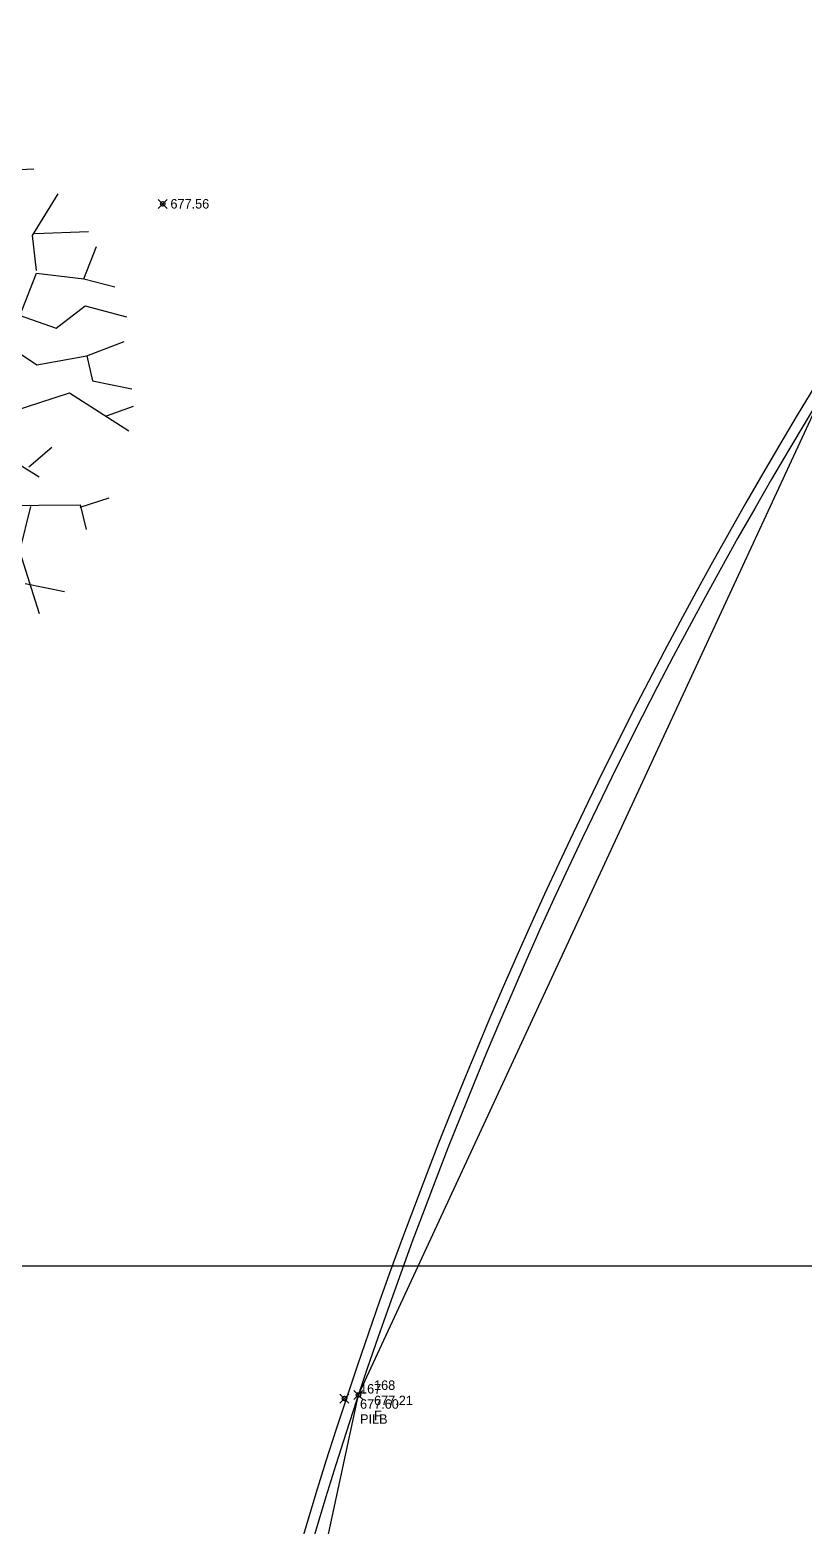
# Model space of a CAD drawing. Extents: x 350769 to 354978, y 6304672 to 6307963.
# Drawn here: x 352610.41 to 352615.6, y 6305498.26 to 6305508.27 of the extents above; entities that cross this region are included whole.
import ezdxf

# ---------------------------------------------------------------- set-up
doc = ezdxf.new("R2010")
doc.units = 0
doc.header["$PDMODE"] = 35
doc.header["$PDSIZE"] = 0.03
for name, pattern in [('4.0 - LO RECABARREN - DESNIVEL NUEVO$0$HIDDEN', [0.375, 0.25, -0.125]), ('CONTINUOS', [0]), ('DASHED', [19.049999999999997, 12.7, -6.35])]:
    doc.linetypes.add(name, pattern=pattern)
doc.layers.get('0').update_dxf_attribs({"linetype": 'CONTINUOUS'})
doc.layers.add('0_ASD_TOPOGRAFIA_ELEMENTOS', color=7, linetype='CONTINUOS', lineweight=5, true_color=0xbdbdbd)
for name, color, linetype in [('1-coordenadas', 8, 'CONTINUOUS'), ('1-PILETA', 131, 'CONTINUOUS'), ('2-ACHURADO MURO', 9, 'CONTINUOUS'), ('2-ACHURADO VEREDA', 252, 'CONTINUOUS'), ('C-TOPO - BORDE - 3', 7, 'CONTINUOUS'), ('V-NODE - 2013', 4, 'CONTINUOUS'), ('V-NODE-TEXT 2013', 2, 'CONTINUOUS'), ('Z-ACACI', 253, 'CONTINUOUS')]:
    doc.layers.add(name, color=color, linetype=linetype)

# ---------------------------------------------------------------- blocks, each defined once
blk = doc.blocks.new('COORDENADAS')
at = {"layer": '1-coordenadas'}
blk.add_line((20, -700.625), (1420, -700.625), dxfattribs=at)
blk = doc.blocks.new('ACACI')
for p, q in [((-0.6209537349022867, 1.600605135768546), (-0.2607528943772195, 2.01530242168792)), ((-0.09436570407251565, 1.618158460041741), (-0.05231179883139703, 2.01530242168792)), ((0.09944794615785213, 1.666430101790866), (0.07202148622309323, 2.032855745961115)), ((0.3206880563411687, 1.815633358099376), (0.2237812312214373, 2.01530242168792)), ((0.2384086765187021, 1.666430101790866), (0.474276231998374, 1.982389938681308)), ((0.6260359769876231, 1.517226845477808), (0.5145017065715365, 1.949477455670149)), ((0.6114085316912679, 1.034510428005433), (0.6680898822287418, 1.967030779943343)), ((-0.8001399398444846, 1.433848555186842), (-0.8421938450856032, 1.83318668236825)), ((-0.6209537349022867, 1.600605135768546), (-0.6063262896050219, 1.899011648390342)), ((0.8344770725334456, 1.633517618779706), (0.8052221819298211, 1.899011648390342)), ((-0.3302332595521875, 1.499673521208933), (-0.2333264344324562, 1.734449233343867)), ((0.8198496272270859, 1.618158460041741), (1.028290722763813, 1.749808392077284)), ((1.11057010258628, 1.499673521208933), (1.180050467761248, 1.716895909070672)), ((0.2237812312214373, 1.666430101790866), (-0.09436570407251565, 1.618158460041741)), ((0.2932615963964054, 1.183713684314171), (0.2384086765187021, 1.666430101790866)), ((0.8198496272270859, 1.33511110615791), (0.8198496272270859, 1.618158460041741)), ((-0.6209537349022867, 1.600605135768546), (-0.8001399398444846, 1.433848555186842)), ((-0.05231179883139703, 1.317557781889263), (-0.6209537349022867, 1.600605135768546)), ((0.5017026919340424, 1.36802358916907), (0.4175948814518051, 1.600605135768546)), ((-0.8001399398444846, 1.433848555186842), (-1.34135541597243, 1.499673521208933)), ((-0.578899829670263, 1.183713684314171), (-0.5935272749675278, 1.433848555186842)), ((0.97160937222543, 1.234179491598297), (1.125197547882635, 1.484314362470968)), ((1.125197547882635, 1.484314362470968), (1.35923667269526, 1.499673521208933)), ((-0.5661008150236739, 1.150801201307559), (-1.562595526145742, 1.317557781889263)), ((-0.578899829670263, 1.168354525576206), (-0.05231179883139703, 1.317557781889263)), ((-0.02488533889663813, 1.33511110615791), (0.2932615963964054, 1.183713684314171)), ((0.3206880563411687, 1.201267008587365), (0.5017026919340424, 1.36802358916907)), ((0.6406634222948924, 1.40093607218023), (0.97160937222543, 1.234179491598297)), ((1.35923667269526, 1.052063752278627), (1.525623862999055, 1.33511110615791)), ((0.09944794615785213, 0.7865697226679913), (-0.5661008150236739, 1.150801201307559)), ((-1.299301510731311, 0.7514630741261499), (-1.701556256506592, 1.084976235285239)), ((0.09944794615785213, 0.8019288814059564), (0.04459502627923939, 1.052063752278627)), ((0.09944794615785213, 0.7865697226679913), (0.6114085316912679, 1.034510428005433)), ((0.6114085316912679, 1.052063752278627), (0.8893299924120583, 0.7865697226679913)), ((1.388491563298885, 0.8194822056791509), (1.35923667269526, 1.052063752278627)), ((1.373864118000711, 1.067422911016592), (1.734064958535782, 1.084976235285239)), ((-1.535169066210983, 0.9182196547078547), (-1.811262096263818, 0.834841364417116)), ((1.706638498591929, 0.7690163983947969), (1.788917878414395, 0.9862387862608557)), ((1.276957292880979, 0.5035223687841608), (1.388491563298885, 0.8019288814059564)), ((1.388491563298885, 0.8019288814059564), (1.706638498591929, 0.7690163983947969)), ((-1.396208335851043, 0.4355032372311598), (-1.299301510731311, 0.7514630741261499)), ((0.01493126862260397, 0.01704215812196708), (0.09944794615785213, 0.7865697226679913)), ((1.706638498591929, 0.7690163983947969), (1.915079594128656, 0.7185505911149903)), ((-1.520541620913718, 0.1700092076250712), (-1.880742461438786, 0.5364348517953204)), ((1.222104373002367, 0.3038533051958439), (1.276957292880979, 0.5035223687841608)), ((1.276957292880979, 0.5188815275221259), (1.525623862999055, 0.4355032372311598)), ((1.525623862999055, 0.4355032372311598), (1.719437513229423, 0.5869006590751269)), ((1.719437513229423, 0.5869006590751269), (1.997358973951123, 0.5188815275221259)), ((-0.01208632425914402, -0.01210653169459874), (-1.396460465980454, 0.4347220821757674)), ((-0.3997136247289745, 0.1195434003409446), (-0.5661008150236739, 0.4530565615043542)), ((0.792423167292327, 0.0866309173341051), (1.041089737401308, 0.4355032372311598)), ((-1.674129796571833, 0.319212463933809), (-1.937423811987173, 0.2380283391780722)), ((-1.147541765742062, 0.3367657882070034), (-1.520541620913718, 0.1700092076250712)), ((0.97160937222543, 0.1041842416029795), (1.222104373002367, 0.3038533051958439)), ((1.222104373002367, 0.3038533051958439), (1.401290577936379, 0.1875625318937182)), ((1.734064958535782, 0.2533874979160373), (1.982731528643853, 0.3543191124756504)), ((-0.7452870199658719, 0.2029216906316833), (-1.229821145554524, -0.2951538855784293)), ((1.401290577936379, 0.1875625318937182), (1.734064958535782, 0.2533874979160373)), ((1.734064958535782, 0.2533874979160373), (1.776118863776901, 0.0866309173341051)), ((-0.9537281155025994, 0.02080595131201335), (-1.299301510731311, 0.1195434003409446)), ((0.01493126862260397, 0.01704215812196708), (0.97160937222543, 0.1041842416029795)), ((0.97160937222543, 0.1041842416029795), (1.234903387639861, -0.128397304996497)), ((-1.783835636328149, -0.178863112276531), (-1.964850271921023, 0.05371843432317291)), ((1.234903387639861, -0.128397304996497), (1.622530688109691, 0.003252627043366374)), ((1.622530688109691, 0.003252627043366374), (2.024785433884972, -0.2446880782986227)), ((1.776118863776901, 0.0866309173341051), (2.039412879192241, 0.0383592755852078)), ((-1.880742461438786, -0.06257233897895276), (-1.950222826624668, -0.09548482198556485)), ((-1.493115160969865, -0.0779314977166905), (-1.783835636328149, -0.178863112276531)), ((-1.229821145554524, -0.2622414025672697), (-1.493115160969865, -0.0779314977166905)), ((-0.01208632425914402, -0.01210653169459874), (-0.5247002114119823, -0.9267073980165605)), ((0.002541121047215711, -0.02965985596779319), (0.7750720210287909, -1.335811744189414)), ((1.873025688887537, -0.1459506292696915), (2.052211893829735, -0.0779314977166905)), ((-1.714355271144086, -0.3127072098516237), (-1.977649286558517, -0.2293289195606576)), ((-1.244448590852699, -0.2776005613052348), (-1.507742606267129, -0.5935603981956774)), ((-1.229821145554524, -0.2951538855784293), (-1.48031614633237, -1.043364332661213)), ((-1.674129796571833, -0.3280663685895888), (-1.867943446802201, -0.5935603981956774)), ((-1.507742606267129, -0.5935603981956774), (-1.714355271144086, -0.3127072098516237)), ((1.35923667269526, -0.4948229491667462), (1.510996417692695, -0.3609788515962009)), ((-0.2058999744986068, -0.4619104661601341), (-0.1217921640163695, -0.8436952690683484)), ((1.028290722763813, -0.7603169787773822), (1.207476927706011, -0.4289979831492019)), ((1.207476927706011, -0.4289979831492019), (1.428717037879323, -0.5606479151890653)), ((-1.520541620913718, -0.5782012394577123), (-1.728982716450446, -0.8766077520795079)), ((-0.3028067996092432, -0.5452887564511002), (-0.8293948304481091, -0.7932294617885418)), ((-0.6063262896050219, -0.694492012759838), (-0.6209537349022867, -1.293499203533884)), ((0.3627419615731924, -0.6286670467420663), (0.7777957219859672, -0.7449578200396445)), ((1.706638498591929, -0.7603169787773822), (1.900452148831391, -0.694492012759838)), ((-1.674129796571833, -0.7778703030505767), (-1.867943446802201, -0.7449578200396445)), ((-0.8293948304481091, -0.7932294617885418), (-1.160340780379556, -1.341770845278461)), ((-0.8293948304481091, -0.7932294617885418), (-0.8147673851417494, -1.159655105958791)), ((0.7083153568100897, -1.192567588969951), (1.041089737401308, -0.7603169787773822)), ((1.041089737401308, -0.7603169787773822), (1.706638498591929, -0.7449578200396445)), ((1.373864118000711, -0.7603169787773822), (1.304383752816648, -1.060917656934407)), ((1.706638498591929, -0.7449578200396445), (1.748692403833047, -0.9095202350904401)), ((-0.4545665446075873, -0.8107827860617363), (-0.1217921640163695, -1.159655105958791)), ((0.474276231998374, -0.9095202350904401), (-0.03951278419390292, -1.55899323314452)), ((0.9167564523468172, -0.9928985253814062), (0.9588103575879359, -1.258392554987495)), ((-1.48031614633237, -1.043364332661213), (-1.659502351265473, -1.093830139941019)), ((-1.451061255728746, -1.043364332661213), (-1.520541620913718, -1.243033396249757)), ((-0.2607528943772195, -1.043364332661213), (-0.3997136247289745, -1.126742622952179)), ((1.304383752816648, -1.060917656934407), (1.443344483177498, -1.475614942853781)), ((-0.8147673851417494, -1.159655105958791), (-0.9391006701962397, -1.37687749382485)), ((-0.3997136247289745, -1.126742622952179), (-0.3722871647933061, -1.37687749382485)), ((-0.1217921640163695, -1.159655105958791), (-0.2881793543110689, -1.973690519063894)), ((0.6260359769876231, -1.109189298678984), (0.5291291518769867, -1.37687749382485)), ((-0.6209537349022867, -1.293499203533884), (-0.9665271301400935, -1.774021455471029)), ((0.265835136462556, -1.225480071980883), (0.3773694068786426, -1.392236652562815)), ((0.9588103575879359, -1.258392554987495), (1.194677913059422, -1.392236652562815)), ((1.346437658057766, -1.275945879260689), (1.609731673472197, -1.326411686540496)), ((-1.160340780379556, -1.341770845278461), (-1.368781875915374, -1.409789976831462)), ((-1.174968225675912, -1.359324169551655), (-1.244448590852699, -1.574352391882485)), ((-0.3722871647933061, -1.37687749382485), (-0.5240469097916503, -1.541439908871325)), ((0.5291291518769867, -1.37687749382485), (0.9441829122815761, -1.624818199162291)), ((1.194677913059422, -1.392236652562815), (1.194677913059422, -1.609459040424326)), ((-0.7452870199658719, -1.475614942853781), (-0.6209537349022867, -1.642371523435486)), ((-1.090860415193674, -1.55899323314452), (-1.174968225675912, -1.591905716151132)), ((-0.8421938450856032, -1.624818199162291), (-1.090860415193674, -1.55899323314452)), ((-0.03951278419390292, -1.55899323314452), (-0.09436570407251565, -1.973690519063894)), ((-0.02488533889663813, -1.574352391882485), (0.4450213413947495, -1.574352391882485)), ((0.4450213413947495, -1.574352391882485), (0.6114085316912679, -1.874953070034962)), ((0.4596487866929237, -1.574352391882485), (0.6808888968662359, -1.624818199162291)), ((-0.6209537349022867, -1.642371523435486), (-0.6758066547808994, -1.842040587023803)), ((-0.2058999744986068, -1.609459040424326), (-0.6209537349022867, -1.890312228772927)), ((0.2109822165839432, -1.609459040424326), (0.04459502627923939, -1.774021455471029)), ((0.6808888968662359, -1.624818199162291), (0.8893299924120583, -1.774021455471029)), ((0.9441829122815761, -1.624818199162291), (1.068516197345161, -1.758662296733064)), ((-0.6758066547808994, -1.725749813726452), (-0.8293948304481091, -1.809128104012871)), ((0.04459502627923939, -1.774021455471029), (0.2384086765187021, -1.874953070034962)), ((0.5291291518769867, -1.774021455471029), (0.3773694068786426, -1.907865553041574)), ((0.2384086765187021, -1.874953070034962), (0.1835557566400894, -1.958331360325928))]:
    blk.add_line(p, q)
blk = doc.blocks.new('*U301', base_point=(352611.301, 6305507.107))
at = {"layer": 'V-NODE - 2013', "lineweight": -2}
blk.add_point((352611.301, 6305507.107), dxfattribs=at)
at = {"layer": 'V-NODE-TEXT 2013', "color": 0, "linetype": 'ByBlock', "insert": (352611.3526421356, 6305507.107), "char_height": 0.0635, "attachment_point": 4}
blk.add_mtext('677.56', dxfattribs=at)
blk = doc.blocks.new('*U315', base_point=(352612.518, 6305499.111))
at = {"layer": 'V-NODE - 2013', "lineweight": -2}
blk.add_point((352612.518, 6305499.111), dxfattribs=at)
at = {"layer": 'V-NODE-TEXT 2013', "linetype": 'ByBlock', "char_height": 0.0635}
for s, insert, attachment_point in [('167', (352612.6226078643, 6305499.143892135), 7), ('677.60', (352612.6226078643, 6305499.106392135), 1), ('PILB', (352612.6226078643, 6305499.005392135), 1)]:
    blk.add_mtext(s, dxfattribs=dict(at, insert=insert, attachment_point=attachment_point))
blk = doc.blocks.new('*U407', base_point=(352612.612, 6305499.135))
at = {"layer": 'V-NODE - 2013', "lineweight": -2}
blk.add_point((352612.612, 6305499.135), dxfattribs=at)
at = {"layer": 'V-NODE-TEXT 2013', "linetype": 'ByBlock', "char_height": 0.0635}
for s, insert, attachment_point in [('168', (352612.7166078644, 6305499.167892135), 7), ('677.21', (352612.7166078644, 6305499.130392135), 1), ('F', (352612.7166078644, 6305499.029392135), 1)]:
    blk.add_mtext(s, dxfattribs=dict(at, insert=insert, attachment_point=attachment_point))
blk = doc.blocks.new('*U4547', base_point=(352611.301, 6305507.107))
at = {"layer": 'V-NODE - 2013', "lineweight": -2}
blk.add_point((352611.301, 6305507.107), dxfattribs=at)
at = {"layer": 'V-NODE-TEXT 2013', "color": 0, "linetype": 'ByBlock', "insert": (352611.3526421356, 6305507.107), "char_height": 0.0635, "attachment_point": 4}
blk.add_mtext('677.56', dxfattribs=at)
blk = doc.blocks.new('*U4561', base_point=(352612.518, 6305499.111))
at = {"layer": 'V-NODE - 2013', "lineweight": -2}
blk.add_point((352612.518, 6305499.111), dxfattribs=at)
at = {"layer": 'V-NODE-TEXT 2013', "linetype": 'ByBlock', "char_height": 0.0635}
for s, insert, attachment_point in [('167', (352612.6226078643, 6305499.143892135), 7), ('677.60', (352612.6226078643, 6305499.106392135), 1), ('PILB', (352612.6226078643, 6305499.005392135), 1)]:
    blk.add_mtext(s, dxfattribs=dict(at, insert=insert, attachment_point=attachment_point))
blk = doc.blocks.new('*U4656', base_point=(352612.612, 6305499.135))
at = {"layer": 'V-NODE - 2013', "lineweight": -2}
blk.add_point((352612.612, 6305499.135), dxfattribs=at)
at = {"layer": 'V-NODE-TEXT 2013', "linetype": 'ByBlock', "char_height": 0.0635}
for s, insert, attachment_point in [('168', (352612.7166078644, 6305499.167892135), 7), ('677.21', (352612.7166078644, 6305499.130392135), 1), ('F', (352612.7166078644, 6305499.029392135), 1)]:
    blk.add_mtext(s, dxfattribs=dict(at, insert=insert, attachment_point=attachment_point))
blk = doc.blocks.new('TOPOGRAFIA')
at = {"layer": '2-ACHURADO MURO', "lineweight": 0, "true_color": 0xbdbdbd}
h = blk.add_hatch(dxfattribs=at)
h.set_pattern_fill('ANSI31', color=9, scale=0.02)
h.set_pattern_definition([(45, (38000, -3000), (-0.04490128060534577, 0.04490128060534577), [])])
edge = h.paths.add_edge_path()
edge.add_arc((390686.9579808219, 6302480.988360007), 85.48630073150518, 148.9413849516457, 154.6299992813466)
edge.add_arc((390688.5745647104, 6302480.221786547), 87.27542854630889, 154.629999282899, 164.8887320145517)
edge.add_arc((390663.669820795, 6302486.225817338), 61.67056801126563, 164.2419917389525, 179.2890796450186)
edge.add_arc((390672.2500396795, 6302486.280349662), 70.24963426631265, 179.4203818988414, 191.8796471875362)
edge.add_line((390603.505, 6302471.819), (390605.764, 6302463.41))
edge.add_line((390605.764, 6302463.41), (390606.0000652791, 6302463.510537783))
edge.add_line((390606.0000652791, 6302463.510537783), (390603.7536468498, 6302471.872703596))
edge.add_arc((390672.2554577348, 6302486.275852677), 69.99963427040097, 179.4206163962054, 191.8740126898512, ccw=False)
edge.add_arc((390663.6752388427, 6302486.221320356), 61.42056800775621, 164.2406759050378, 179.2888124593908, ccw=False)
edge.add_arc((390688.5799827561, 6302480.217289564), 87.02542854119389, 154.6299992817111, 164.8896612532729, ccw=False)
edge.add_arc((390686.9633988728, 6302480.983863022), 85.23630073184275, 148.9413849508861, 154.6299992805067, ccw=False)
edge.add_line((390613.94657804, 6302524.958524339), (390613.727, 6302525.092))
at = {"layer": '1-coordenadas', "color": 9, "linetype": '4.0 - LO RECABARREN - DESNIVEL NUEVO$0$HIDDEN', "lineweight": 0, "ltscale": 50, "true_color": 0xbdbdbd}
blk.add_line((390200, 6302500), (390900, 6302500), dxfattribs=at)
at = {"layer": '1-PILETA', "color": 9, "lineweight": 0, "true_color": 0xbdbdbd, "flags": 128}
for points in [[(390627.598, 6302516.285), (390622.3404703923, 6302512.960190223, 0.07310968791752924), (390615.6693882083, 6302505.887332592, 0.1111897802184214), (390611.0554899672, 6302492.270325617, 0.1649140013439508), (390613.6934359524, 6302478.822409449, 0.2948459980388811), (390624.5245796219, 6302474.834755254, 0.1944335499300754), (390631.8560409563, 6302479.983846026, -0.1211603580548818), (390638.4750702734, 6302485.75477864, -0.1211603580548818)], [(390627.64, 6302516.232), (390622.381, 6302512.903, 0.07306579245880673), (390615.728, 6302505.849, 0.1111805307535838), (390611.125, 6302492.262, 0.1648733046864044), (390613.752, 6302478.861, 0.2947275669920426), (390624.509, 6302474.903, 0.1944568839552551), (390631.798, 6302480.023, -0.1211787632995113), (390638.443, 6302485.817, -0.1444331839228263)]]:
    blk.add_lwpolyline(points, format="xyb", dxfattribs=at)
at = {"layer": 'C-TOPO - BORDE - 3', "color": 9, "true_color": 0xbdbdbd, "elevation": 679.37, "flags": 128}
blk.add_lwpolyline([(390688.808, 6302496.674), (390675.378, 6302491.326), (390662.77, 6302486.309), (390650.76, 6302481.531), (390641.08, 6302477.675), (390632.611, 6302474.335), (390624.452, 6302474.813), (390624.509, 6302474.903), (390618.398, 6302475.353), (390613.752, 6302478.861), (390611.347, 6302485.278), (390611.125, 6302492.262), (390612.612, 6302499.135), (390615.728, 6302505.849), (390620.024, 6302510.854), (390622.381, 6302512.903), (390627.64, 6302516.232), (390630.852, 6302517.681), (390636.674, 6302518.961)], dxfattribs=at)
at = {"color": 9, "lineweight": 0, "true_color": 0xbdbdbd}
for name, p in [('*U4547', (390611.301, 6302507.107)), ('*U4561', (390612.518, 6302499.111)), ('*U4656', (390612.612, 6302499.135))]:
    blk.add_blockref(name, p, dxfattribs=at)
at = {"layer": 'Z-ACACI', "color": 9, "lineweight": 0, "true_color": 0xbdbdbd, "rotation": 359.090101839884}
blk.add_blockref('ACACI', (390609.0536851026, 6302505.864040119), dxfattribs=at)

msp = doc.modelspace()

# ---------------------------------------------------------------- hatches: boundary and pattern name
at = {"layer": '2-ACHURADO MURO'}
h = msp.add_hatch(dxfattribs=at)
h.set_pattern_fill('ANSI31', color=256, scale=0.02)
h.set_pattern_definition([(45, (0, 0), (-0.04490128060534577, 0.04490128060534577), [])])
edge = h.paths.add_edge_path()
edge.add_arc((352686.9579808219, 6305480.988360007), 85.48630073150518, 148.9413849516457, 154.6299992813466)
edge.add_arc((352688.5745647104, 6305480.221786547), 87.27542854630889, 154.629999282899, 164.8887320145517)
edge.add_arc((352663.669820795, 6305486.225817338), 61.67056801126563, 164.2419917389525, 179.2890796450186)
edge.add_arc((352672.2500396795, 6305486.280349662), 70.24963426631265, 179.4203818988414, 191.8796471875362)
edge.add_line((352603.505, 6305471.819), (352605.764, 6305463.41))
edge.add_line((352605.764, 6305463.41), (352606.0000652791, 6305463.510537783))
edge.add_line((352606.0000652791, 6305463.510537783), (352603.7536468498, 6305471.872703596))
edge.add_arc((352672.2554577348, 6305486.275852677), 69.99963427040097, 179.4206163962054, 191.8740126898512, ccw=False)
edge.add_arc((352663.6752388427, 6305486.221320356), 61.42056800775621, 164.2406759050378, 179.2888124593908, ccw=False)
edge.add_arc((352688.5799827561, 6305480.217289564), 87.02542854119389, 154.6299992817111, 164.8896612532729, ccw=False)
edge.add_arc((352686.9633988728, 6305480.983863022), 85.23630073184275, 148.9413849508861, 154.6299992805067, ccw=False)
edge.add_line((352613.94657804, 6305524.958524339), (352613.727, 6305525.092))
at = {"layer": '2-ACHURADO VEREDA'}
h = msp.add_hatch(dxfattribs=at)
h.set_pattern_fill('ANSI32', color=256, scale=0.09)
h.set_pattern_definition([(45, (0, 0), (-0.6061672881721679, 0.6061672881721679), []), (45, (0.4041117000160739, 0), (-0.6061672881721679, 0.6061672881721679), [])])
h.paths.add_polyline_path([(352778.513, 6305530.641), (352778.682, 6305530.165, 0.3007595365701423), (352781.877, 6305535.88), (352781.4169367487, 6305539.545060242), (352780.967, 6305539.483), (352779.6957734602, 6305548.343635883), (352778.2067668742, 6305548.170730243), (352779.4290520796, 6305539.40398912), (352778.4, 6305538.745), (352779.051, 6305534.166), (352777.12, 6305533.349), (352776.949, 6305533.635), (352767.175, 6305529.661), (352757.695, 6305525.376), (352748.002, 6305520.893), (352737.888, 6305516.144), (352730.032, 6305512.591), (352725.232, 6305511.131), (352711.741, 6305505.751), (352701.822, 6305501.812), (352688.808, 6305496.674), (352675.378, 6305491.326), (352662.77, 6305486.309), (352650.76, 6305481.531), (352641.08, 6305477.675), (352632.611, 6305474.335), (352623.668, 6305470.801), (352617.537, 6305468.424), (352605.764, 6305463.41), (352608.355, 6305461.211), (352618.346, 6305465.146), (352624.871, 6305467.668), (352633.825, 6305471.211), (352642.415, 6305474.593), (352652.307, 6305478.512), (352664.168, 6305483.169), (352676.565, 6305488.051), (352690.331, 6305493.466), (352703.095, 6305498.55), (352713.345, 6305502.582), (352726.41, 6305507.725), (352731.324, 6305509.731), (352740.236, 6305513.341), (352747.826, 6305516.788), (352758.93, 6305522.123), (352768.406, 6305526.356)])

# ---------------------------------------------------------------- linework, layer by layer
at = {"layer": '1-PILETA', "flags": 128}
for points in [[(352627.598, 6305516.285), (352622.3404703923, 6305512.960190223, 0.07310968791752924), (352615.6693882083, 6305505.887332592, 0.1111897802184214), (352611.0554899672, 6305492.270325617, 0.1649140013439508), (352613.6934359524, 6305478.822409449, 0.2948459980388811), (352624.5245796219, 6305474.834755254, 0.1944335499300754), (352631.8560409563, 6305479.983846026, -0.1211603580548818), (352638.4750702734, 6305485.75477864, -0.1211603580548818)], [(352627.64, 6305516.232), (352622.381, 6305512.903, 0.07306579245880673), (352615.728, 6305505.849, 0.1111805307535838), (352611.125, 6305492.262, 0.1648733046864044), (352613.752, 6305478.861, 0.2947275669920426), (352624.509, 6305474.903, 0.1944568839552551), (352631.798, 6305480.023, -0.1211787632995113), (352638.443, 6305485.817, -0.1444331839228263)]]:
    msp.add_lwpolyline(points, format="xyb", dxfattribs=at)
at = {"layer": 'C-TOPO - BORDE - 3', "elevation": 679.37, "flags": 128}
msp.add_lwpolyline([(352688.808, 6305496.674), (352675.378, 6305491.326), (352662.77, 6305486.309), (352650.76, 6305481.531), (352641.08, 6305477.675), (352632.611, 6305474.335), (352624.452, 6305474.813), (352624.509, 6305474.903), (352618.398, 6305475.353), (352613.752, 6305478.861), (352611.347, 6305485.278), (352611.125, 6305492.262), (352612.612, 6305499.135), (352615.728, 6305505.849), (352620.024, 6305510.854), (352622.381, 6305512.903), (352627.64, 6305516.232), (352630.852, 6305517.681), (352636.674, 6305518.961)], dxfattribs=at)

# ---------------------------------------------------------------- block references
at = {"color": 252, "linetype": 'DASHED'}
msp.add_blockref('COORDENADAS', (352180, 6306200.625), dxfattribs=at)
for name, p in [('*U301', (352611.301, 6305507.107)), ('*U315', (352612.518, 6305499.111)), ('*U407', (352612.612, 6305499.135))]:
    msp.add_blockref(name, p)
at = {"layer": 'Z-ACACI', "rotation": 359.090101839884}
msp.add_blockref('ACACI', (352609.0536851026, 6305505.864040119), dxfattribs=at)

# ---------------------------------------------------------------- next in the draw order: block references
at = {"layer": '0_ASD_TOPOGRAFIA_ELEMENTOS', "color": 30, "true_color": 0xf26507}
msp.add_blockref('TOPOGRAFIA', (-38000, 3000), dxfattribs=at)

doc.saveas('drawing.dxf')
